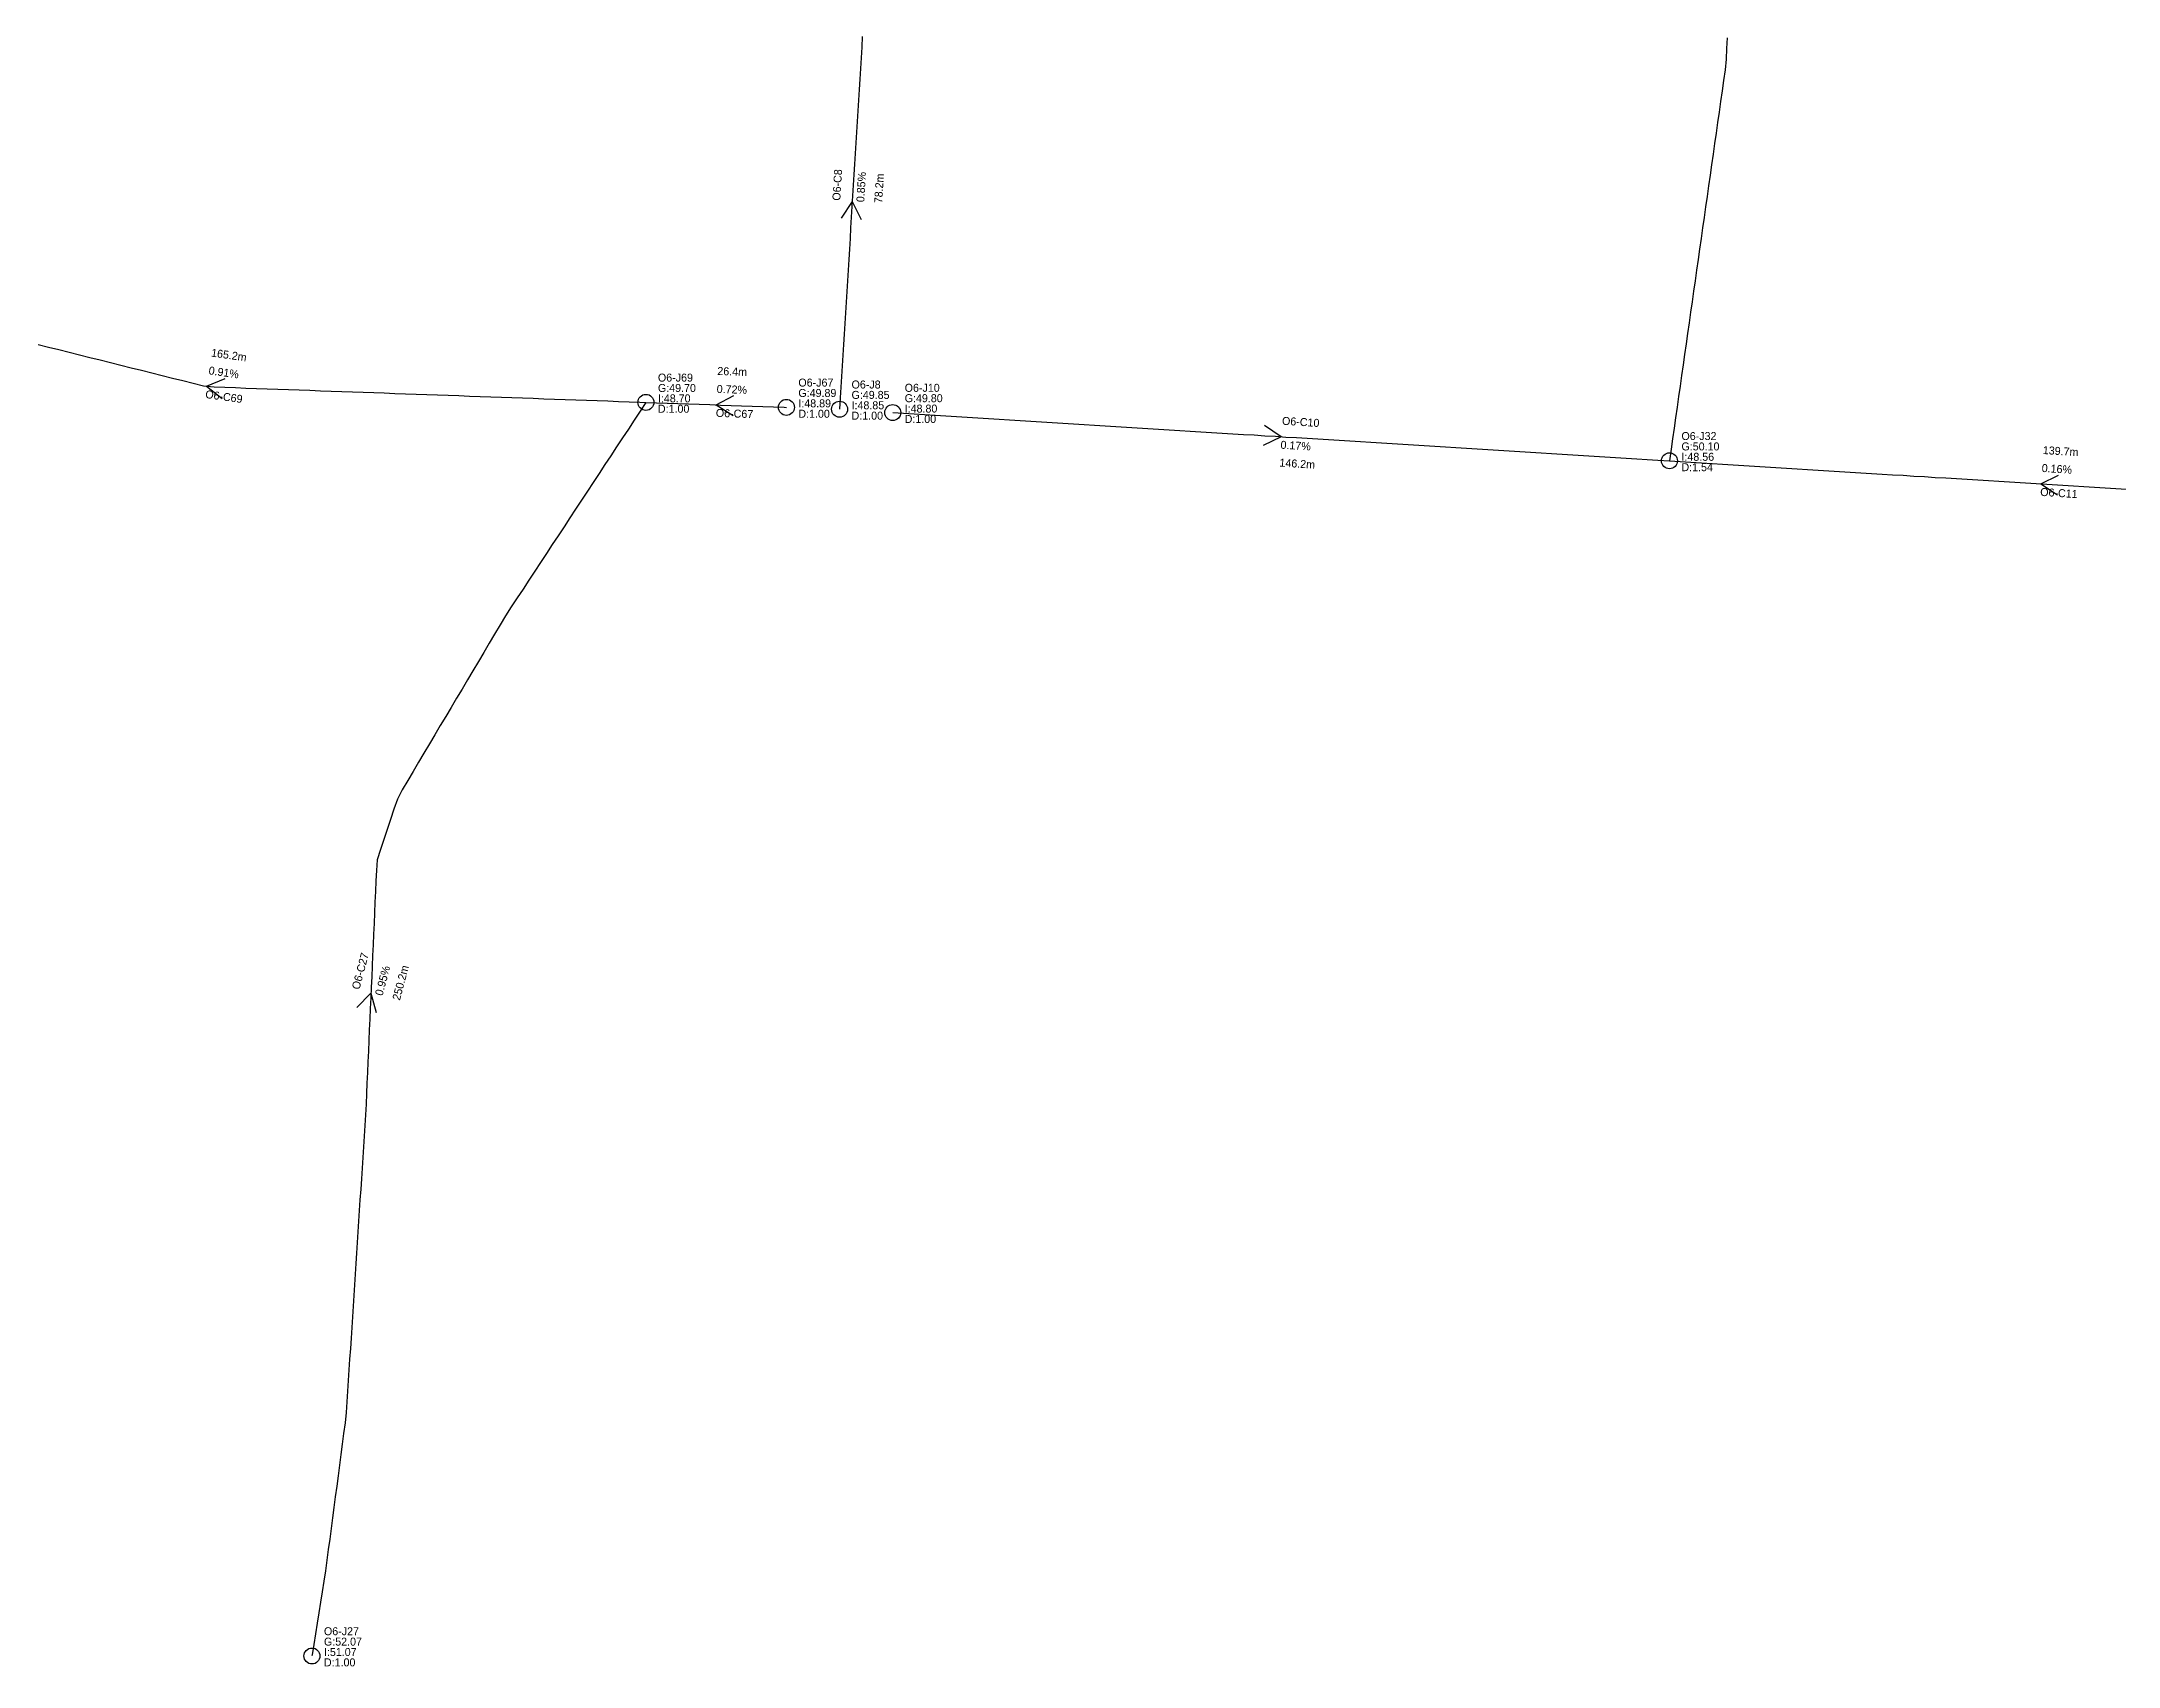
# Model space of a CAD drawing. Header units: metres. Extents: x 607160 to 610559, y 2613470 to 2618337.
# Drawn here: x 608638.2 to 609028.3, y 2613940.3 to 2614245.5 of the extents above; entities that cross this region are included whole.
import ezdxf

# ---------------------------------------------------------------- set-up
doc = ezdxf.new("R2010")
doc.units = ezdxf.units.M
for name, color, linetype in [('SW-DRAIN-LABELS', 3, 'Continuous'), ('SW-DRAIN-SUB-06', 6, 'Continuous'), ('SW-JUNCTIONS', 7, 'Continuous')]:
    doc.layers.add(name, color=color, linetype=linetype)

msp = doc.modelspace()

# ---------------------------------------------------------------- linework, layer by layer
at = {"layer": 'SW-DRAIN-SUB-06'}
for p, q in [((608790.46, 2614215.45), (608788.39, 2614212.32)), ((608790.46, 2614215.45), (608792.13, 2614212.09)), ((608669.19, 2614180.79), (608672.66, 2614182.2)), ((608669.19, 2614180.79), (608672.14, 2614178.48)), ((608764.9, 2614177.27), (608768.21, 2614179.03)), ((608764.9, 2614177.27), (608768.08, 2614175.28)), ((608871.01, 2614171.29), (608867.66, 2614169.62)), ((608871.01, 2614171.29), (608867.89, 2614173.36)), ((609013.7, 2614162.42), (609017.05, 2614164.09)), ((609013.7, 2614162.42), (609016.82, 2614160.35)), ((608700.06, 2614066.73), (608697.41, 2614064.08)), ((608700.06, 2614066.73), (608701.03, 2614063.11))]:
    msp.add_line(p, q, dxfattribs=at)
for points in [[(608792.35, 2614246.47), (608792.23, 2614244.47), (608792.11, 2614242.48), (608791.99, 2614240.48), (608791.86, 2614238.48), (608791.74, 2614236.49), (608791.62, 2614234.49), (608791.5, 2614232.49), (608791.38, 2614230.5), (608791.26, 2614228.5), (608791.13, 2614226.51), (608791.01, 2614224.51), (608790.89, 2614222.51), (608790.77, 2614220.52), (608790.65, 2614218.52), (608790.53, 2614216.52), (608790.4, 2614214.53), (608790.28, 2614212.53), (608790.16, 2614210.54), (608790.04, 2614208.54), (608789.92, 2614206.54), (608789.8, 2614204.55), (608789.67, 2614202.55), (608789.55, 2614200.55), (608789.43, 2614198.56), (608789.31, 2614196.56), (608789.19, 2614194.57), (608789.07, 2614192.57), (608788.94, 2614190.57), (608788.82, 2614188.58), (608788.7, 2614186.58), (608788.58, 2614184.58), (608788.46, 2614182.59), (608788.34, 2614180.59), (608788.21, 2614178.59), (608788.08, 2614176.44)], [(608954.78, 2614246.19), (608954.68, 2614244.19), (608954.58, 2614242.19), (608954.41, 2614240.2), (608954.13, 2614238.22), (608953.85, 2614236.24), (608953.56, 2614234.26), (608953.28, 2614232.28), (608953, 2614230.3), (608952.72, 2614228.32), (608952.44, 2614226.34), (608952.16, 2614224.36), (608951.87, 2614222.38), (608951.59, 2614220.4), (608951.31, 2614218.42), (608951.03, 2614216.44), (608950.75, 2614214.46), (608950.47, 2614212.48), (608950.18, 2614210.5), (608949.9, 2614208.52), (608949.62, 2614206.54), (608949.34, 2614204.56), (608949.06, 2614202.58), (608948.78, 2614200.6), (608948.49, 2614198.62), (608948.21, 2614196.64), (608947.93, 2614194.66), (608947.65, 2614192.68), (608947.37, 2614190.7), (608947.09, 2614188.72), (608946.8, 2614186.74), (608946.52, 2614184.76), (608946.24, 2614182.78), (608945.96, 2614180.8), (608945.68, 2614178.82), (608945.4, 2614176.84), (608945.12, 2614174.86), (608944.83, 2614172.88), (608944.55, 2614170.9), (608944.27, 2614168.92), (608943.96, 2614166.76)], [(608637.56, 2614188.6), (608639.5, 2614188.12), (608641.44, 2614187.64), (608643.38, 2614187.15), (608645.32, 2614186.67), (608647.26, 2614186.18), (608649.2, 2614185.7), (608651.14, 2614185.21), (608653.09, 2614184.73), (608655.03, 2614184.25), (608656.97, 2614183.76), (608658.91, 2614183.28), (608660.85, 2614182.79), (608662.79, 2614182.31), (608664.73, 2614181.83), (608666.67, 2614181.34), (608668.61, 2614180.86), (608670.59, 2614180.64), (608672.59, 2614180.57), (608674.59, 2614180.5), (608676.58, 2614180.42), (608678.58, 2614180.35), (608680.58, 2614180.28), (608682.58, 2614180.21), (608684.58, 2614180.14), (608686.58, 2614180.07), (608688.58, 2614180), (608690.57, 2614179.93), (608692.57, 2614179.85), (608694.57, 2614179.78), (608696.57, 2614179.71), (608698.57, 2614179.64), (608700.57, 2614179.57), (608702.57, 2614179.5), (608704.57, 2614179.43), (608706.56, 2614179.36), (608708.56, 2614179.28), (608710.56, 2614179.21), (608712.56, 2614179.14), (608714.56, 2614179.07), (608716.56, 2614179), (608718.56, 2614178.93), (608720.56, 2614178.86), (608722.55, 2614178.78), (608724.55, 2614178.71), (608726.55, 2614178.64), (608728.55, 2614178.57), (608730.55, 2614178.5), (608732.55, 2614178.43), (608734.55, 2614178.36), (608736.55, 2614178.29), (608738.54, 2614178.21), (608740.54, 2614178.14), (608742.54, 2614178.07), (608744.54, 2614178), (608746.54, 2614177.93), (608748.54, 2614177.86), (608750.54, 2614177.79), (608751.71, 2614177.74)], [(608751.71, 2614177.74), (608750.61, 2614176.07), (608749.51, 2614174.4), (608748.41, 2614172.73), (608747.31, 2614171.06), (608746.21, 2614169.39), (608745.11, 2614167.72), (608744.01, 2614166.05), (608742.91, 2614164.38), (608741.81, 2614162.71), (608740.71, 2614161.04), (608739.61, 2614159.37), (608738.51, 2614157.7), (608737.41, 2614156.03), (608736.32, 2614154.35), (608735.22, 2614152.68), (608734.12, 2614151.01), (608733.02, 2614149.34), (608731.92, 2614147.67), (608730.82, 2614146), (608729.72, 2614144.33), (608728.62, 2614142.66), (608727.52, 2614140.99), (608726.42, 2614139.32), (608725.33, 2614137.64), (608724.31, 2614135.92), (608723.29, 2614134.2), (608722.27, 2614132.48), (608721.25, 2614130.76), (608720.23, 2614129.04), (608719.21, 2614127.32), (608718.19, 2614125.6), (608717.17, 2614123.88), (608716.15, 2614122.16), (608715.13, 2614120.44), (608714.11, 2614118.72), (608713.08, 2614117), (608712.06, 2614115.28), (608711.04, 2614113.56), (608710.02, 2614111.84), (608709, 2614110.12), (608707.98, 2614108.4), (608706.96, 2614106.68), (608705.94, 2614104.96), (608705.02, 2614103.2), (608704.38, 2614101.3), (608703.75, 2614099.4), (608703.12, 2614097.5), (608702.48, 2614095.61), (608701.85, 2614093.71), (608701.21, 2614091.81), (608701.09, 2614089.82), (608701, 2614087.83), (608700.91, 2614085.83), (608700.82, 2614083.83), (608700.73, 2614081.83), (608700.64, 2614079.83), (608700.55, 2614077.84), (608700.46, 2614075.84), (608700.37, 2614073.84), (608700.29, 2614071.84), (608700.2, 2614069.84), (608700.11, 2614067.85), (608700.02, 2614065.85), (608699.93, 2614063.85), (608699.84, 2614061.85), (608699.75, 2614059.85), (608699.66, 2614057.86), (608699.58, 2614055.86), (608699.49, 2614053.86), (608699.4, 2614051.86), (608699.31, 2614049.86), (608699.22, 2614047.87), (608699.13, 2614045.87), (608699.03, 2614043.87), (608698.9, 2614041.87), (608698.77, 2614039.88), (608698.65, 2614037.88), (608698.52, 2614035.89), (608698.39, 2614033.89), (608698.26, 2614031.89), (608698.13, 2614029.9), (608698, 2614027.9), (608697.87, 2614025.91), (608697.74, 2614023.91), (608697.61, 2614021.92), (608697.48, 2614019.92), (608697.35, 2614017.92), (608697.22, 2614015.93), (608697.09, 2614013.93), (608696.96, 2614011.94), (608696.83, 2614009.94), (608696.71, 2614007.94), (608696.58, 2614005.95), (608696.45, 2614003.95), (608696.32, 2614001.96), (608696.19, 2613999.96), (608696.06, 2613997.97), (608695.93, 2613995.97), (608695.8, 2613993.97), (608695.67, 2613991.98), (608695.54, 2613989.98), (608695.41, 2613987.99), (608695.19, 2613986), (608694.93, 2613984.02), (608694.66, 2613982.03), (608694.4, 2613980.05), (608694.14, 2613978.07), (608693.88, 2613976.09), (608693.62, 2613974.1), (608693.36, 2613972.12), (608693.09, 2613970.14), (608692.83, 2613968.15), (608692.57, 2613966.17), (608692.31, 2613964.19), (608692.05, 2613962.21), (608691.79, 2613960.22), (608691.52, 2613958.24), (608691.22, 2613956.26), (608690.9, 2613954.29), (608690.59, 2613952.31), (608690.27, 2613950.34), (608689.96, 2613948.36), (608689.64, 2613946.39), (608689.33, 2613944.41), (608689.01, 2613942.44), (608688.98, 2613942.22)], [(608751.71, 2614177.74), (608753.7, 2614177.67), (608755.7, 2614177.6), (608757.7, 2614177.53), (608759.7, 2614177.46), (608761.7, 2614177.39), (608763.7, 2614177.32), (608765.7, 2614177.24), (608767.7, 2614177.17), (608769.69, 2614177.1), (608771.69, 2614177.03), (608773.69, 2614176.96), (608775.69, 2614176.89), (608777.69, 2614176.82), (608778.09, 2614176.8)], [(608798.06, 2614175.82), (608800.06, 2614175.7), (608802.06, 2614175.58), (608804.05, 2614175.45), (608806.05, 2614175.33), (608808.05, 2614175.2), (608810.04, 2614175.08), (608812.04, 2614174.96), (608814.03, 2614174.83), (608816.03, 2614174.71), (608818.03, 2614174.58), (608820.02, 2614174.46), (608822.02, 2614174.33), (608824.01, 2614174.21), (608826.01, 2614174.09), (608828.01, 2614173.96), (608830, 2614173.84), (608832, 2614173.71), (608834, 2614173.59), (608835.99, 2614173.47), (608837.99, 2614173.34), (608839.98, 2614173.22), (608841.98, 2614173.09), (608843.98, 2614172.97), (608845.97, 2614172.85), (608847.97, 2614172.72), (608849.96, 2614172.6), (608851.96, 2614172.47), (608853.96, 2614172.35), (608855.95, 2614172.23), (608857.95, 2614172.1), (608859.95, 2614171.98), (608861.94, 2614171.85), (608863.94, 2614171.73), (608865.93, 2614171.61), (608867.93, 2614171.48), (608869.93, 2614171.36), (608871.92, 2614171.23), (608873.92, 2614171.11), (608875.91, 2614170.99), (608877.91, 2614170.86), (608879.91, 2614170.74), (608881.9, 2614170.61), (608883.9, 2614170.49), (608885.9, 2614170.37), (608887.89, 2614170.24), (608889.89, 2614170.12), (608891.88, 2614169.99), (608893.88, 2614169.87), (608895.88, 2614169.75), (608897.87, 2614169.62), (608899.87, 2614169.5), (608901.86, 2614169.37), (608903.86, 2614169.25), (608905.86, 2614169.12), (608907.85, 2614169), (608909.85, 2614168.88), (608911.85, 2614168.75), (608913.84, 2614168.63), (608915.84, 2614168.5), (608917.83, 2614168.38), (608919.83, 2614168.26), (608921.83, 2614168.13), (608923.82, 2614168.01), (608925.82, 2614167.88), (608927.81, 2614167.76), (608929.81, 2614167.64), (608931.81, 2614167.51), (608933.8, 2614167.39), (608935.8, 2614167.26), (608937.8, 2614167.14), (608939.79, 2614167.02), (608941.79, 2614166.89), (608943.96, 2614166.76)], [(608943.96, 2614166.76), (608945.96, 2614166.63), (608947.95, 2614166.51), (608949.95, 2614166.38), (608951.95, 2614166.26), (608953.94, 2614166.14), (608955.94, 2614166.01), (608957.94, 2614165.89), (608959.93, 2614165.76), (608961.93, 2614165.64), (608963.92, 2614165.52), (608965.92, 2614165.39), (608967.92, 2614165.27), (608969.91, 2614165.14), (608971.91, 2614165.02), (608973.9, 2614164.9), (608975.9, 2614164.77), (608977.9, 2614164.65), (608979.89, 2614164.52), (608981.89, 2614164.4), (608983.89, 2614164.27), (608985.88, 2614164.15), (608987.88, 2614164.03), (608989.87, 2614163.9), (608991.87, 2614163.78), (608993.87, 2614163.65), (608995.86, 2614163.53), (608997.86, 2614163.41), (608999.85, 2614163.28), (609001.85, 2614163.16), (609003.85, 2614163.03), (609005.84, 2614162.91), (609007.84, 2614162.79), (609009.84, 2614162.66), (609011.83, 2614162.54), (609013.83, 2614162.41), (609015.82, 2614162.29), (609017.82, 2614162.17), (609019.82, 2614162.04), (609021.81, 2614161.92), (609023.81, 2614161.79), (609025.8, 2614161.67), (609027.8, 2614161.54), (609029.8, 2614161.42)]]:
    msp.add_lwpolyline(points, dxfattribs=at)
at = {"layer": 'SW-JUNCTIONS'}
for centre in [(608751.71, 2614177.74), (608778.09, 2614176.8), (608788.08, 2614176.44), (608798.06, 2614175.82), (608943.96, 2614166.76), (608688.98, 2613942.22)]:
    msp.add_circle(centre, 1.5, dxfattribs=at)

# ---------------------------------------------------------------- texts
at = {"layer": 'SW-DRAIN-LABELS', "color": 3}
for s, rotation, p in [('O6-C8', 86.5133, (608788.21, 2614215.59)), ('O6-C69', -8.0342, (608668.87, 2614178.57)), ('O6-C67', -2.048, (608764.82, 2614175.02)), ('O6-C10', -3.5561, (608871.15, 2614173.54)), ('O6-C11', -3.5573, (609013.56, 2614160.18)), ('O6-C27', 75.0865, (608697.88, 2614067.31))]:
    msp.add_text(s, height=1.5, rotation=rotation, dxfattribs=at).set_placement(p)
at = {"layer": 'SW-DRAIN-LABELS', "color": 2}
for s, rotation, p in [('0.85%', 86.5133, (608792.71, 2614215.31)), ('78.2m', 86.5133, (608796.08, 2614215.11)), ('165.2m', -8.0342, (608669.97, 2614186.36)), ('0.91%', -8.0342, (608669.5, 2614183.02)), ('26.4m', -2.048, (608765.1, 2614182.89)), ('0.72%', -2.048, (608764.98, 2614179.52)), ('146.2m', -3.5561, (608870.66, 2614165.68)), ('0.17%', -3.5561, (608870.87, 2614169.04)), ('139.7m', -3.5573, (609014.05, 2614168.04)), ('0.16%', -3.5573, (609013.84, 2614164.67)), ('0.95%', 75.0865, (608702.23, 2614066.15)), ('250.2m', 75.0865, (608705.49, 2614065.28))]:
    msp.add_text(s, height=1.5, rotation=rotation, dxfattribs=at).set_placement(p)
at = {"layer": 'SW-DRAIN-LABELS', "color": 7}
for s, p in [('O6-J69', (608753.96, 2614181.64)), ('G:49.70', (608753.96, 2614179.69)), ('O6-J67', (608780.34, 2614180.7)), ('G:49.89', (608780.34, 2614178.75)), ('O6-J8', (608790.33, 2614180.34)), ('G:49.85', (608790.33, 2614178.39)), ('O6-J10', (608800.31, 2614179.72)), ('G:49.80', (608800.31, 2614177.77)), ('O6-J32', (608946.21, 2614170.66)), ('G:50.10', (608946.21, 2614168.71)), ('O6-J27', (608691.23, 2613946.12)), ('G:52.07', (608691.23, 2613944.17))]:
    msp.add_text(s, height=1.5, dxfattribs=at).set_placement(p)
at = {"layer": 'SW-DRAIN-LABELS', "color": 4}
for s, p in [('I:48.70', (608753.96, 2614177.74)), ('I:48.89', (608780.34, 2614176.8)), ('I:48.85', (608790.33, 2614176.44)), ('I:48.80', (608800.31, 2614175.82)), ('I:48.56', (608946.21, 2614166.76)), ('I:51.07', (608691.23, 2613942.22))]:
    msp.add_text(s, height=1.5, dxfattribs=at).set_placement(p)
at = {"layer": 'SW-DRAIN-LABELS', "color": 6}
for s, p in [('D:1.00', (608753.96, 2614175.79)), ('D:1.00', (608780.34, 2614174.85)), ('D:1.00', (608790.33, 2614174.49)), ('D:1.00', (608800.31, 2614173.87)), ('D:1.54', (608946.21, 2614164.81)), ('D:1.00', (608691.23, 2613940.27))]:
    msp.add_text(s, height=1.5, dxfattribs=at).set_placement(p)

doc.saveas('drawing.dxf')
